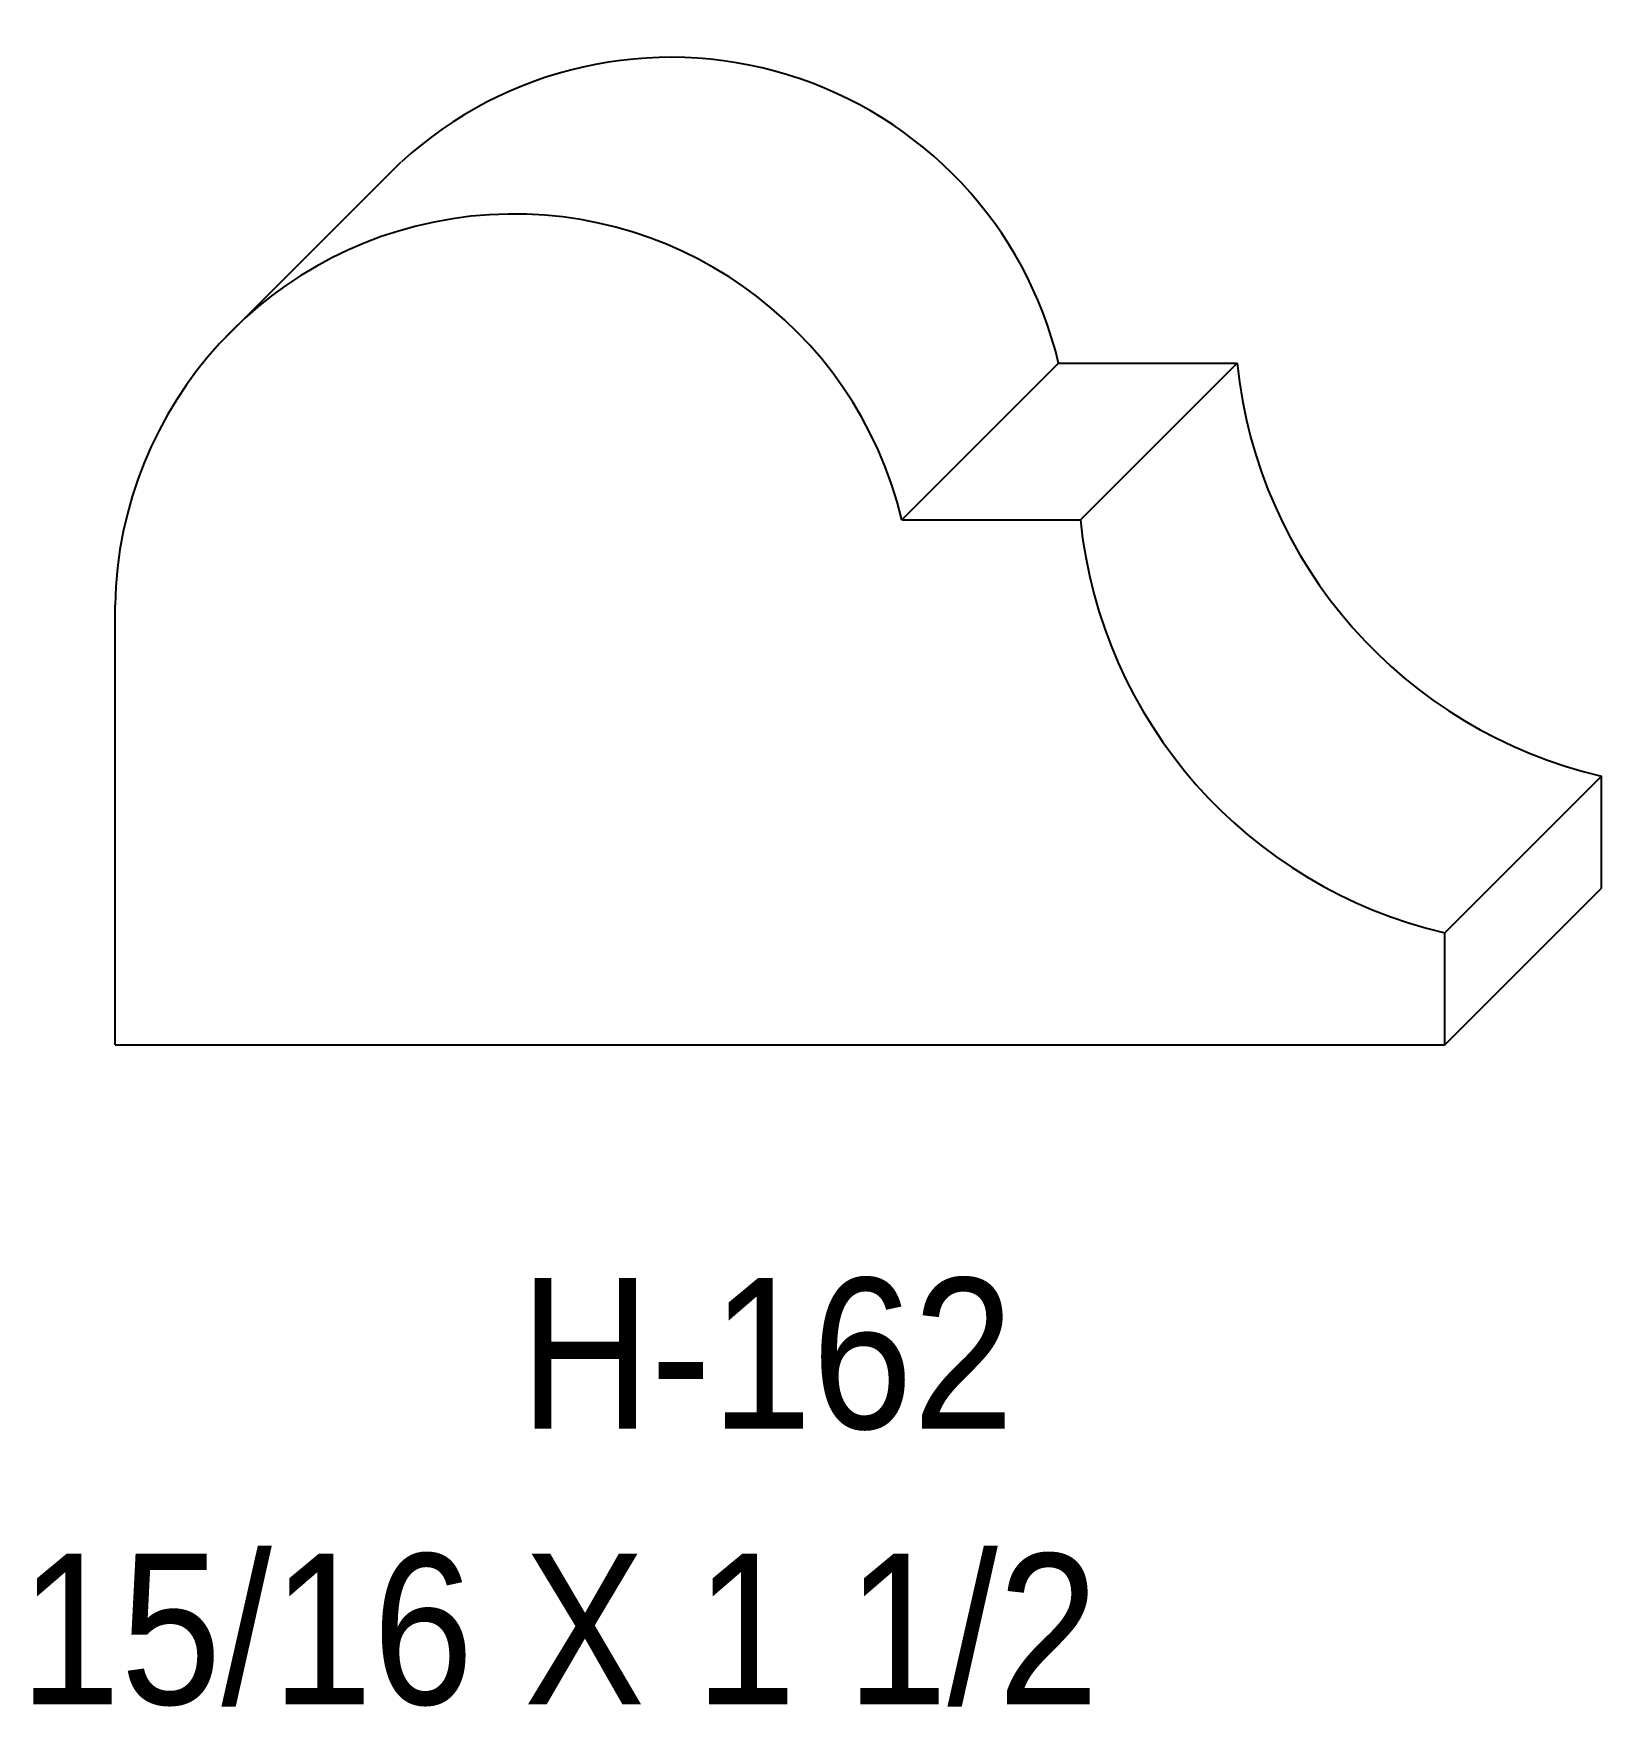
# Model space of a CAD drawing. Extents: x 70.78 to 72.54, y 140.31 to 142.2.
import ezdxf

# ---------------------------------------------------------------- set-up
doc = ezdxf.new("R2010")
doc.units = 0
doc.header["$LTSCALE"] = 5
doc.layers.add('PROFILE', color=7, linetype='CONTINUOUS')
doc.styles.add('TXT', font='TXT', dxfattribs={"height": 3.5})

msp = doc.modelspace()

# ---------------------------------------------------------------- linework, layer by layer
at = {"layer": 'PROFILE', "color": 1, "linetype": 'CONTINUOUS'}
for p, q in [((70.9855, 141.8469), (71.1904, 142.0518)), ((71.7549, 141.648), (71.9317, 141.8247)), ((71.9317, 141.8247), (72.133, 141.8247)), ((71.9562, 141.648), (72.133, 141.8247)), ((71.7549, 141.648), (71.9562, 141.648)), ((70.8676, 141.0557), (70.8676, 141.5519)), ((72.3672, 141.1822), (72.5439, 141.3589)), ((72.5439, 141.2325), (72.5439, 141.3589)), ((72.3672, 141.0557), (72.5439, 141.2325)), ((72.3672, 141.0557), (72.3672, 141.1822)), ((70.8676, 141.0557), (72.3672, 141.0557))]:
    msp.add_line(p, q, dxfattribs=at)
for centre, major_axis, start_param, end_param in [((71.4942, 141.7199), (0, 0.4499), -1.33558, 0.741151), ((71.3174, 141.5431), (0, 0.4499), -1.33558, 1.551387), ((72.6642, 141.8792), (0, 0.534), -4.610133, -3.368673), ((72.4874, 141.7025), (0.534, 0), -3.039337, -1.797877)]:
    msp.add_ellipse(centre, major_axis=major_axis, ratio=1, start_param=start_param, end_param=end_param, dxfattribs=at)

# ---------------------------------------------------------------- texts
at = {"layer": 'PROFILE', "color": 1, "linetype": 'CONTINUOUS', "style": 'TXT', "width": 0.9}
for s, height, p in [('H-162', 0.16996, (71.3239, 140.6226)), ('15/16 X 1 1/2', 0.169956, (70.76, 140.3116))]:
    msp.add_text(s, height=height, dxfattribs=at).set_placement(p)

doc.saveas('drawing.dxf')
